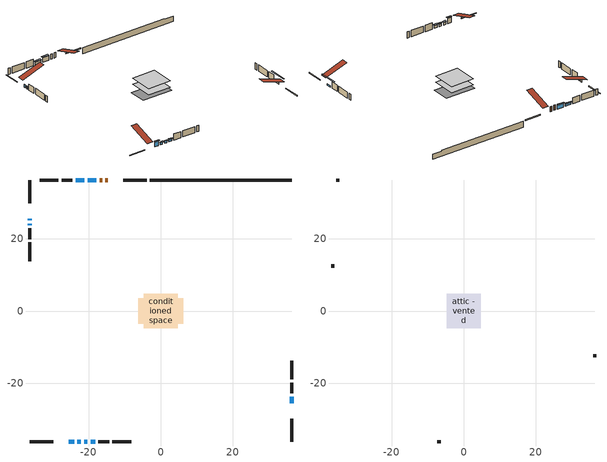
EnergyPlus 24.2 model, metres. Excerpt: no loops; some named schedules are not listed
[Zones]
conditioned space
 floor adiabatic (AdiabaticFloorConstruction): -4.72,-4.72 -4.72,4.72 4.72,4.72 4.72,-4.72 z1.16
 floor foundation (Slab1 construction): -6.26,-3.55 -6.26,3.55 6.26,3.55 6.26,-3.55 z-1.1
 wall outside (RimJoist1 construction): -3.91,36.28 -10.39,36.28 / -36.28,-36.28 -29.8,-36.28 / -36.28,36.28 -36.28,29.8 / 36.28,-36.28 36.28,-29.8 z1.16:1.46
 wall outside (AdiabaticWallConstruction 1): -14.66,36.28 -15.31,36.28 / -16.24,36.28 -16.89,36.28 z1.16:3.19
 wall outside (AdiabaticWallConstruction): -36.28,25.52 -36.28,25.13 / -36.28,24.21 -36.28,23.81 z1.16:2.38; 36.28,-25.52 36.28,-23.74 z1.16:1.75; -17.81,36.28 -20.25,36.28 z1.16:2.89; -21.18,36.28 -23.57,36.28 / -19.38,-36.28 -18.19,-36.28 z1.16:2.23; -25.52,-36.28 -24,-36.28 z1.16:3.24; -23.07,-36.28 -22.15,-36.28 z1.16:2.18; -21.23,-36.28 -20.31,-36.28 z1.16:2.08
 wall outside (Wall1 construction): -24.5,36.28 -27.45,36.28 / -17.26,-36.28 -14.31,-36.28 / -36.28,22.89 -36.28,19.93 / 36.28,-22.81 36.28,-19.86 z1.16:3.6
 wall outside (Wall2 construction): -28.38,36.28 -33.56,36.28 / -13.38,-36.28 -8.2,-36.28 / -36.28,19 -36.28,13.83 / 36.28,-18.93 36.28,-13.75 z1.16:3.6
 wall foundation (FoundationWall1 construction): -2.98,36.28,-1.1 -2.98,36.28,1.16 32.35,36.28,1.16 32.35,36.28,0.89 36.28,36.28,0.89 36.28,36.28,-1.1
 window (WindowConstruction 6): -36.28,25.52 -36.28,25.13 z1.16:2.38
 window (WindowConstruction 8): 36.28,-25.52 36.28,-23.74 z1.16:1.75
 window (WindowConstruction 7): -36.28,24.2 -36.28,23.82 z1.16:2.38
 window (WindowConstruction): -17.81,36.28 -20.25,36.28 z1.16:2.89
 window (WindowConstruction 1): -21.18,36.28 -23.57,36.28 z1.16:2.23
 window (WindowConstruction 2): -25.52,-36.28 -24,-36.28 z1.16:3.24
 window (WindowConstruction 3): -23.07,-36.28 -22.16,-36.28 z1.16:2.17
 window (WindowConstruction 4): -21.23,-36.28 -20.31,-36.28 z1.16:2.07
 window (WindowConstruction 5): -19.38,-36.28 -18.19,-36.28 z1.16:2.23
 door (Door): -14.66,36.28 -15.31,36.28 z1.16:3.19
 door (Door 1): -16.24,36.28 -16.88,36.28 z1.16:3.19
 ceiling adiabatic (AdiabaticFloorConstruction): 4.72,-4.72 4.72,4.72 -4.72,4.72 -4.72,-4.72 z1.16
attic - vented
 floor to conditioned space (Floor1 construction Reversed): -4.72,-4.72 -4.72,4.72 4.72,4.72 4.72,-4.72 z3.6
 wall outside (Wall3 construction): -34.49,36.28 -35.35,36.28 / -7.27,-36.28 -6.41,-36.28 / -36.28,12.9 -36.28,12.04 / 36.28,-12.82 36.28,-11.96 z1.16:3.6
 roof outside (Roof1 construction): -13.74,36.28,3.6 -13.74,27.09,6.66 -11.32,27.09,6.66 -11.32,36.28,3.6; -26.45,-36.28,3.6 -26.45,-27.09,6.66 -28.87,-27.09,6.66 -28.87,-36.28,3.6; -36.28,26.45,3.6 -27.09,26.45,6.66 -27.09,28.87,6.66 -36.28,28.87,3.6; 36.28,-26.45,3.6 27.09,-26.45,6.66 27.09,-28.87,6.66 36.28,-28.87,3.6
shading: 36.28,-21.1 36.28,-28.16 36.69,-28.16 36.69,-21.1 z4.38; -20.44,36.28 -17.62,36.28 -17.62,36.86 -20.44,36.86 z3.08; -23.76,36.28 -20.99,36.28 -20.99,36.86 -23.76,36.86 z2.42; -23.81,-36.28 -25.71,-36.28 -25.71,-36.86 -23.81,-36.86 z3.43; -21.97,-36.28 -23.26,-36.28 -23.26,-36.86 -21.97,-36.86 z2.36; -20.12,-36.28 -21.42,-36.28 -21.42,-36.86 -20.12,-36.86 z2.26; -18,-36.28 -19.57,-36.28 -19.57,-36.86 -18,-36.86 z2.42
[Building]
Building 1: Terrain=Suburbs
[Site:Location]
Quebec Intl AP_QC: Latitude {deg}=46.8; Longitude {deg}=-71.38; Time Zone {hr}=-5; Elevation {m}=74; Keep Site Location Information=Yes
[Site:GroundTemperature:Shallow]
0.0108218, -2.24938, -2.43038, -1.3578, 2.94801, 7.23376, 10.9493, 13.303, 13.5029, 11.5886, 7.96783, 3.81355
[Site:WaterMainsTemperature]
Calculation Method=Schedule; Temperature Schedule=mains temperature schedule
[Material] Roughness=Rough; Thermal Absorptance=0.9
Name | Thickness {m} | Conductivity {W/m-K} | Density {kg/m3} | Specific Heat {J/kg-K} | Solar Absorptance | Visible Absorptance
asphalt or fiberglass shingles | 0.00635 | 0.162714 | 1121.4 | 1465.45 | 0.4 | 0.4
ceiling loosefill ins | 0.254 | 0.0480833 | 16.02 | 1046.75 | 0.7 | 0.7
ceiling stud and cavity | 0.1397 | 0.225388 | 65.682 | 1177.47 | 0.7 | 0.7
concrete 4.0 in. | 0.1016 | 1.803125 | 2242.8 | 837.4 | 0.7 | 0.7
concrete 8.0 in. | 0.2032 | 1.803125 | 2242.8 | 837.4 | 0.7 | 0.7
door material | 0.04445 | 0.188738 | 512.64 | 1214.23 | 0.7 | 0.7
door material 1 | 0.04445 | 0.0451087 | 512.64 | 1214.23 | 0.7 | 0.7
exterior vertical ins | 0.0374308 | 0.029427 | 32.04 | 1214.23 | 0.7 | 0.7
floor covering | 0.0127 | 0.0433444 | 54.468 | 1339.84 | 0.6 | 0.6
floor rigid ins; wall rigid ins | 0.512978 | 0.029427 | 32.04 | 1214.23 | 0.7 | 0.7
floor stud and cavity | 0.1397 | 1.75129 | 37.0049 | 1207.88 | 0.7 | 0.7
furniture material conditioned space 1 | 0.1524 | 0.115458 | 640.8 | 1214.23 | 0.6 | 0.6
gypsum board | 0.0127 | 0.160291 | 801 | 837.4 | 0.6 | 0.6
gypsum board 1 | 0.0127 | 0.160291 | 801 | 837.4 | 0.7 | 0.7
osb sheathing 0.5 in. | 0.0127 | 0.115458 | 512.64 | 1214.23 | 0.7 | 0.7
osb sheathing 0.75 in. | 0.01905 | 0.115458 | 512.64 | 1214.23 | 0.7 | 0.7
osb sheathing 2.0 in. | 0.0508 | 0.115458 | 512.64 | 1214.23 | 0.7 | 0.7
rim joist stud and cavity | 0.0508 | 0.0529766 | 125.044 | 1163.47 | 0.6 | 0.6
wall stud and cavity | 0.1397 | 0.0775545 | 139.0536 | 1170.24 | 0.7 | 0.7
wall stud and cavity 1 | 0.1397 | 0.0893451 | 139.0536 | 1170.24 | 0.7 | 0.7
wall stud and cavity 2 | 0.0889 | 6.1454 | 50.32683 | 1063.81 | 0.6 | 0.6
wall stud and cavity 3 | 0.0889 | 0.380278 | 52.3479 | 1209.89 | 0.7 | 0.7
wall stud and cavity 4 | 0.0889 | 0.391764 | 83.0341 | 1211.67 | 0.7 | 0.7
wood siding | 0.0254 | 0.102417 | 544.68 | 1172.36 | 0.4 | 0.4
wood siding 1 | 0.00254 | 0.102417 | 544.68 | 1172.36 | 0.4 | 0.4
wood siding 2; wood siding 3; wood siding 4 | 0.0254 | 0.102417 | 544.68 | 1172.36 | 0.7 | 0.7
[WindowMaterial:SimpleGlazingSystem]
Name | U-Factor {W/m2-K} | Solar Heat Gain Coefficient
WindowMaterial | 2.73907 | 0.7
WindowMaterial 1 | 2.80039 | 0.66
WindowMaterial 2 | 2.983789 | 0.58
WindowMaterial 3 | 2.8214 | 0.64
WindowMaterial 4 | 2.82935 | 0.64
WindowMaterial 5 | 2.992306 | 0.59
WindowMaterial 6 | 2.983789 | 0.6
[Construction]
AdiabaticFloorConstruction: floor stud and cavity, floor rigid ins, osb sheathing 0.75 in., floor covering
AdiabaticWallConstruction: wood siding 3, wall rigid ins, wall stud and cavity 3, gypsum board
AdiabaticWallConstruction 1: wood siding 4, wall rigid ins, wall stud and cavity 3, gypsum board
Door: door material
Door 1: door material 1
Floor1 construction Reversed: gypsum board, ceiling stud and cavity, ceiling loosefill ins
FoundationWall1 construction: concrete 8.0 in., gypsum board 1
furniture construction conditioned space 1: furniture material conditioned space 1
PartitionWallConstruction: gypsum board, wall stud and cavity 4, gypsum board
RimJoist1 construction: wood siding 2, osb sheathing 2.0 in., rim joist stud and cavity
Roof1 construction: asphalt or fiberglass shingles
Slab1 construction: concrete 4.0 in.
Wall1 construction: wood siding, osb sheathing 0.5 in., wall stud and cavity, gypsum board
Wall2 construction: wood siding, osb sheathing 0.5 in., wall stud and cavity 1, gypsum board
Wall3 construction: wood siding 1, wall stud and cavity 2
WindowConstruction: WindowMaterial
WindowConstruction 1; WindowConstruction 5: WindowMaterial 1
WindowConstruction 2: WindowMaterial 2
WindowConstruction 3: WindowMaterial 3
WindowConstruction 4: WindowMaterial 4
WindowConstruction 6; WindowConstruction 7: WindowMaterial 5
WindowConstruction 8: WindowMaterial 6
[Zone] Multiplier=1; Part of Total Floor Area=Yes
Name | Volume {m3}
attic - vented | 44.2223
conditioned space | 435.8
[Space]
Name | Zone | Volume {m3}
attic - vented 1 | attic - vented | 44.2223
conditioned space 1 | conditioned space | 435.8
[ZoneInfiltration:EffectiveLeakageArea]
infil attic - vented 1: Zone or Space=attic - vented 1; Schedule=Always On Discrete; Effective Air Leakage Area {cm2}=3284.68; Stack Coefficient=0.000382503; Wind Coefficient=1.32141e-05
[ZoneMixing]
whole house fan mix: Zone or Space=attic - vented; Schedule=Always On Continuous; Design Flow Rate Calculation Method=Flow/Zone; Design Flow Rate {m3/s}=0; Source Zone or Space=conditioned space
[SurfaceProperty:ExposedFoundationPerimeter]
Slab1: Exposed Perimeter Calculation Method=TotalExposedPerimeter; Total Exposed Perimeter {m}=39.259
[InternalMass] Zone or ZoneList=conditioned space; Space or SpaceList=conditioned space 1
Name | Construction | Surface Area {m2}
furniture mass conditioned space 1 | furniture construction conditioned space 1 | 71.2001
partition wall mass | PartitionWallConstruction | 178
[Lights]
interior lighting: Zone or ZoneList or Space or SpaceList=conditioned space 1; Schedule=interior lighting schedule; Design Level Calculation Method=LightingLevel; Lighting Level {W}=343.2; Return Air Fraction=0; Fraction Radiant=0.6; Fraction Visible=0.2; Fraction Replaceable=1
[People]
occupants: Zone or ZoneList or Space or SpaceList=conditioned space 1; Number of People Schedule=occupants schedule; Number of People Calculation Method=People; Number of People=3; Fraction Radiant=0.314171; Sensible Heat Fraction=0.56303; Activity Level Schedule=occupants activity schedule; Carbon Dioxide Generation Rate {m3/s-W}=0; Enable ASHRAE 55 Comfort Warnings=No; Mean Radiant Temperature Calculation Type=EnclosureAveraged
[ElectricEquipment] Zone or ZoneList or Space or SpaceList=conditioned space 1; Design Level Calculation Method=EquipmentLevel
Name | Schedule | Design Level {W} | Fraction Latent | Fraction Radiant | Fraction Lost
clothes dryer | clothes dryer schedule | 140.772 | 0.015 | 0.081 | 0.85
clothes washer | clothes washer schedule | 32.1985 | 0.03 | 0.162 | 0.7
cooking range | cooking range schedule | 215.147 | 0.08 | 0.432 | 0.2
dishwasher | dishwasher schedule | 66.8632 | 0.3 | 0.18 | 0.4
fridge | fridge schedule | 72.9452 | 0 | 0.6 | 0
mech vent bath fan 0 | mech vent bath fan 0 schedule | 50.2 | 0 | 0 | 1
mech vent house fan | mech vent house fan schedule | 0 | 0 | 0 | 1
mech vent house fan cfis | mech vent house fan cfis schedule | 0 | 0 | 0 | 0
mech vent range fan 0 | mech vent range fan 0 schedule | 57 | 0 | 0 | 1
misc plug loads | misc plug loads schedule | 494.7 | 0.045 | 0.513 | 0.1
whole house fan | Always On Discrete | 0 | 0 | 0 | 1
[OtherEquipment] Zone or ZoneList or Space or SpaceList=conditioned space 1; Design Level Calculation Method=EquipmentLevel
Name | Fuel Type | Schedule | Design Level {W} | Fraction Latent | Fraction Radiant | Fraction Lost
clothes dryer 1 | Electricity | clothes dryer schedule | 0 | 0.015 | 0.081 | 0.85
cooking range 1 | Electricity | cooking range schedule | 0 | 0.08 | 0.432 | 0.2
general water use latent | None | general water use schedule | 62.594 | 1 | 0 | 0
general water use sensible | None | general water use schedule | -61.6891 | 0 | 0.6 | 0
mech vent house fan latent load | None | Always On Discrete | 0 | 1 | 0 | 0
mech vent house fan sensible load | None | Always On Discrete | 0 | 0 | 0 | 0
water heater energy adjustment1 | Electricity | Always On Discrete | 0.01 | 0 | 0 | 1
[ZoneInfiltration:DesignFlowRate] Zone or ZoneList or Space or SpaceList=conditioned space 1; Schedule=Always On Discrete; Design Flow Rate Calculation Method=Flow/Zone; Design Flow Rate {m3/s}=0
infil flow; natural vent flow; whole house fan flow
[AvailabilityManager:Scheduled]
furnace airloop Availability Manager: Schedule=Always On Discrete
[Foundation:Kiva]
Foundation Kiva 1: Initial Indoor Air Temperature {C}=18; Wall Height Above Grade {m}=1.16001; Wall Depth Below Slab {m}=0.2032; Custom Block Material Name 1=exterior vertical ins; Custom Block Depth 1 {m}=2.26; Custom Block X Position 1 {m}=0.2159; Custom Block Z Position 1 {m}=0
[Foundation:Kiva:Settings]
Soil Conductivity {W/m-K}=0.849921; Soil Density {kg/m3}=1842.3; Soil Specific Heat {J/kg-K}=418.7; Ground Solar Absorptivity=0.9; Ground Thermal Absorptivity=0.9; Ground Surface Roughness {m}=0.03; Far-Field Width {m}=40; Deep-Ground Boundary Condition=ZeroFlux; Deep-Ground Depth {m}=40; Minimum Cell Dimension {m}=0.2; Maximum Cell Growth Coefficient=3; Simulation Timestep=Timestep
[Exterior:Lights]
exterior lighting: Schedule=exterior lighting schedule; Design Level {W}=75.6
[EnergyManagementSystem:GlobalVariable]
furnace_airloop_Fan_RTF
infil_program_Qfan
infil_program_Qinf
natural_vent_program_Qnv
natural_vent_program_Qwhf
[EnergyManagementSystem:Sensor]
Name | Output:Variable or Output:Meter Index Key | Output:Variable or Output:Meter
airflow_gain | infil flow | Infiltration Sensible Heat Gain Energy
airflow_gain_1 | natural vent flow | Infiltration Sensible Heat Gain Energy
airflow_gain_2 | whole house fan flow | Infiltration Sensible Heat Gain Energy
airflow_loss | infil flow | Infiltration Sensible Heat Loss Energy
airflow_loss_1 | natural vent flow | Infiltration Sensible Heat Loss Energy
airflow_loss_2 | whole house fan flow | Infiltration Sensible Heat Loss Energy
clg_load_cond |  | Cooling:EnergyTransfer:Zone:CONDITIONED SPACE
clg_sp_s; clg_sp_s_1 | cooling setpoint | Schedule Value
clothes_dryer_exhaust_0_sch_s | clothes dryer exhaust 0 schedule | Schedule Value
cool_season | cooling season schedule | Schedule Value
htg_load_cond |  | Heating:EnergyTransfer:Zone:CONDITIONED SPACE
htg_sp_s; htg_sp_s_1 | heating setpoint | Schedule Value
ig_ee_conv | clothes dryer | Electric Equipment Convective Heating Energy
ig_ee_conv_2 | cooking range | Electric Equipment Convective Heating Energy
ig_ee_conv_4 | fridge | Electric Equipment Convective Heating Energy
ig_ee_conv_5 | misc plug loads | Electric Equipment Convective Heating Energy
ig_ee_conv_6 | whole house fan | Electric Equipment Convective Heating Energy
ig_ee_rad | clothes dryer | Electric Equipment Radiant Heating Energy
ig_ee_rad_2 | cooking range | Electric Equipment Radiant Heating Energy
ig_ee_rad_4 | fridge | Electric Equipment Radiant Heating Energy
ig_ee_rad_5 | misc plug loads | Electric Equipment Radiant Heating Energy
ig_ee_rad_6 | whole house fan | Electric Equipment Radiant Heating Energy
ig_lgt_conv | interior lighting | Lights Convective Heating Energy
ig_lgt_rad | interior lighting | Lights Radiant Heating Energy
ig_lgt_vis | interior lighting | Lights Visible Radiation Heating Energy
ig_oe_conv | clothes dryer 1 | Other Equipment Convective Heating Energy
ig_oe_conv_1 | cooking range 1 | Other Equipment Convective Heating Energy
ig_oe_conv_2 | general water use latent | Other Equipment Convective Heating Energy
ig_oe_conv_3 | general water use sensible | Other Equipment Convective Heating Energy
ig_oe_conv_4 | water heater energy adjustment1 | Other Equipment Convective Heating Energy
ig_oe_rad | clothes dryer 1 | Other Equipment Radiant Heating Energy
ig_oe_rad_1 | cooking range 1 | Other Equipment Radiant Heating Energy
ig_oe_rad_2 | general water use latent | Other Equipment Radiant Heating Energy
ig_oe_rad_3 | general water use sensible | Other Equipment Radiant Heating Energy
ig_oe_rad_4 | water heater energy adjustment1 | Other Equipment Radiant Heating Energy
ig_ppl_conv | occupants | People Convective Heating Energy
ig_ppl_rad | occupants | People Radiant Heating Energy
im_conv | furniture mass conditioned space 1 | Surface Inside Face Convection Heat Gain Energy
im_conv_1 | partition wall mass | Surface Inside Face Convection Heat Gain Energy
im_ig | furniture mass conditioned space 1 | Surface Inside Face Internal Gains Radiation Heat Gain Energy
im_ig_1 | partition wall mass | Surface Inside Face Internal Gains Radiation Heat Gain Energy
im_lgt | furniture mass conditioned space 1 | Surface Inside Face Lights Radiation Heat Gain Energy
im_lgt_1 | partition wall mass | Surface Inside Face Lights Radiation Heat Gain Energy
im_sol | furniture mass conditioned space 1 | Surface Inside Face Solar Radiation Heat Gain Energy
im_sol_1 | partition wall mass | Surface Inside Face Solar Radiation Heat Gain Energy
im_surf | furniture mass conditioned space 1 | Surface Inside Face Net Surface Thermal Radiation Heat Gain Energy
im_surf_1 | partition wall mass | Surface Inside Face Net Surface Thermal Radiation Heat Gain Energy
mech_vent_bath_fan_0_sch_s | mech vent bath fan 0 schedule | Schedule Value
mech_vent_range_fan_0_sch_s | mech vent range fan 0 schedule | Schedule Value
mv_conv | mech vent bath fan 0 | Electric Equipment Convective Heating Energy
mv_conv_1 | mech vent house fan | Electric Equipment Convective Heating Energy
mv_conv_2 | mech vent house fan cfis | Electric Equipment Convective Heating Energy
mv_conv_3 | mech vent range fan 0 | Electric Equipment Convective Heating Energy
mv_conv_4 | mech vent house fan latent load | Other Equipment Convective Heating Energy
mv_conv_5 | mech vent house fan sensible load | Other Equipment Convective Heating Energy
mv_rad | mech vent bath fan 0 | Electric Equipment Radiant Heating Energy
mv_rad_1 | mech vent house fan | Electric Equipment Radiant Heating Energy
mv_rad_2 | mech vent house fan cfis | Electric Equipment Radiant Heating Energy
mv_rad_3 | mech vent range fan 0 | Electric Equipment Radiant Heating Energy
mv_rad_4 | mech vent house fan latent load | Other Equipment Radiant Heating Energy
mv_rad_5 | mech vent house fan sensible load | Other Equipment Radiant Heating Energy
natural_vent_s | natural vent schedule | Schedule Value
out_pb_s |  | Site Outdoor Air Barometric Pressure
out_wt_s |  | Site Outdoor Air Humidity Ratio
site_vw_s |  | Site Wind Speed
ss_back_out | Window1 | Surface Window Shortwave from Zone Back Out Window Heat Transfer Rate
ss_back_out_1 | Window10 | Surface Window Shortwave from Zone Back Out Window Heat Transfer Rate
ss_back_out_2 | Window2 | Surface Window Shortwave from Zone Back Out Window Heat Transfer Rate
ss_back_out_3 | Window3 | Surface Window Shortwave from Zone Back Out Window Heat Transfer Rate
ss_back_out_4 | Window4 | Surface Window Shortwave from Zone Back Out Window Heat Transfer Rate
ss_back_out_5 | Window6 | Surface Window Shortwave from Zone Back Out Window Heat Transfer Rate
ss_back_out_6 | Window7 | Surface Window Shortwave from Zone Back Out Window Heat Transfer Rate
ss_back_out_7 | Window8 | Surface Window Shortwave from Zone Back Out Window Heat Transfer Rate
ss_back_out_8 | Window9 | Surface Window Shortwave from Zone Back Out Window Heat Transfer Rate
ss_conv | Door1 | Surface Inside Face Convection Heat Gain Energy
ss_conv_1 | Door2 | Surface Inside Face Convection Heat Gain Energy
ss_conv_10 | Window9 | Surface Inside Face Convection Heat Gain Energy
ss_conv_2 | Window1 | Surface Inside Face Convection Heat Gain Energy
ss_conv_3 | Window10 | Surface Inside Face Convection Heat Gain Energy
ss_conv_4 | Window2 | Surface Inside Face Convection Heat Gain Energy
ss_conv_5 | Window3 | Surface Inside Face Convection Heat Gain Energy
ss_conv_6 | Window4 | Surface Inside Face Convection Heat Gain Energy
ss_conv_7 | Window6 | Surface Inside Face Convection Heat Gain Energy
ss_conv_8 | Window7 | Surface Inside Face Convection Heat Gain Energy
ss_conv_9 | Window8 | Surface Inside Face Convection Heat Gain Energy
ss_ig | Door1 | Surface Inside Face Internal Gains Radiation Heat Gain Energy
ss_ig_1 | Door2 | Surface Inside Face Internal Gains Radiation Heat Gain Energy
ss_ig_10 | Window9 | Surface Inside Face Internal Gains Radiation Heat Gain Energy
ss_ig_2 | Window1 | Surface Inside Face Internal Gains Radiation Heat Gain Energy
ss_ig_3 | Window10 | Surface Inside Face Internal Gains Radiation Heat Gain Energy
ss_ig_4 | Window2 | Surface Inside Face Internal Gains Radiation Heat Gain Energy
ss_ig_5 | Window3 | Surface Inside Face Internal Gains Radiation Heat Gain Energy
ss_ig_6 | Window4 | Surface Inside Face Internal Gains Radiation Heat Gain Energy
ss_ig_7 | Window6 | Surface Inside Face Internal Gains Radiation Heat Gain Energy
ss_ig_8 | Window7 | Surface Inside Face Internal Gains Radiation Heat Gain Energy
ss_ig_9 | Window8 | Surface Inside Face Internal Gains Radiation Heat Gain Energy
ss_lgt | Door1 | Surface Inside Face Lights Radiation Heat Gain Energy
ss_lgt_1 | Door2 | Surface Inside Face Lights Radiation Heat Gain Energy
ss_sol | Door1 | Surface Inside Face Solar Radiation Heat Gain Energy
ss_sol_1 | Door2 | Surface Inside Face Solar Radiation Heat Gain Energy
ss_surf | Door1 | Surface Inside Face Net Surface Thermal Radiation Heat Gain Energy
ss_surf_1 | Door2 | Surface Inside Face Net Surface Thermal Radiation Heat Gain Energy
ss_surf_10 | Window9 | Surface Inside Face Net Surface Thermal Radiation Heat Gain Energy
ss_surf_2 | Window1 | Surface Inside Face Net Surface Thermal Radiation Heat Gain Energy
ss_surf_3 | Window10 | Surface Inside Face Net Surface Thermal Radiation Heat Gain Energy
ss_surf_4 | Window2 | Surface Inside Face Net Surface Thermal Radiation Heat Gain Energy
ss_surf_5 | Window3 | Surface Inside Face Net Surface Thermal Radiation Heat Gain Energy
ss_surf_6 | Window4 | Surface Inside Face Net Surface Thermal Radiation Heat Gain Energy
ss_surf_7 | Window6 | Surface Inside Face Net Surface Thermal Radiation Heat Gain Energy
ss_surf_8 | Window7 | Surface Inside Face Net Surface Thermal Radiation Heat Gain Energy
ss_surf_9 | Window8 | Surface Inside Face Net Surface Thermal Radiation Heat Gain Energy
ss_trans_in | Window1 | Surface Window Transmitted Solar Radiation Rate
ss_trans_in_1 | Window10 | Surface Window Transmitted Solar Radiation Rate
ss_trans_in_2 | Window2 | Surface Window Transmitted Solar Radiation Rate
ss_trans_in_3 | Window3 | Surface Window Transmitted Solar Radiation Rate
ss_trans_in_4 | Window4 | Surface Window Transmitted Solar Radiation Rate
ss_trans_in_5 | Window6 | Surface Window Transmitted Solar Radiation Rate
ss_trans_in_6 | Window7 | Surface Window Transmitted Solar Radiation Rate
ss_trans_in_7 | Window8 | Surface Window Transmitted Solar Radiation Rate
ss_trans_in_8 | Window9 | Surface Window Transmitted Solar Radiation Rate
ss_trans_out | Window1 | Surface Inside Face Initial Transmitted Diffuse Transmitted Out Window Solar Radiation Rate
ss_trans_out_1 | Window10 | Surface Inside Face Initial Transmitted Diffuse Transmitted Out Window Solar Radiation Rate
ss_trans_out_2 | Window2 | Surface Inside Face Initial Transmitted Diffuse Transmitted Out Window Solar Radiation Rate
ss_trans_out_3 | Window3 | Surface Inside Face Initial Transmitted Diffuse Transmitted Out Window Solar Radiation Rate
ss_trans_out_4 | Window4 | Surface Inside Face Initial Transmitted Diffuse Transmitted Out Window Solar Radiation Rate
ss_trans_out_5 | Window6 | Surface Inside Face Initial Transmitted Diffuse Transmitted Out Window Solar Radiation Rate
ss_trans_out_6 | Window7 | Surface Inside Face Initial Transmitted Diffuse Transmitted Out Window Solar Radiation Rate
ss_trans_out_7 | Window8 | Surface Inside Face Initial Transmitted Diffuse Transmitted Out Window Solar Radiation Rate
ss_trans_out_8 | Window9 | Surface Inside Face Initial Transmitted Diffuse Transmitted Out Window Solar Radiation Rate
s_conv | Floor1 | Surface Inside Face Convection Heat Gain Energy
s_conv_1 | FoundationWall1 | Surface Inside Face Convection Heat Gain Energy
s_conv_10 | Wall1:180 | Surface Inside Face Convection Heat Gain Energy
s_conv_11 | Wall1:270 | Surface Inside Face Convection Heat Gain Energy
s_conv_12 | Wall1:90 | Surface Inside Face Convection Heat Gain Energy
s_conv_13 | Wall2:0 | Surface Inside Face Convection Heat Gain Energy
s_conv_14 | Wall2:180 | Surface Inside Face Convection Heat Gain Energy
s_conv_15 | Wall2:270 | Surface Inside Face Convection Heat Gain Energy
s_conv_16 | Wall2:90 | Surface Inside Face Convection Heat Gain Energy
s_conv_2 | inferred conditioned ceiling | Surface Inside Face Convection Heat Gain Energy
s_conv_3 | inferred conditioned floor | Surface Inside Face Convection Heat Gain Energy
s_conv_4 | RimJoist1:0 | Surface Inside Face Convection Heat Gain Energy
s_conv_5 | RimJoist1:180 | Surface Inside Face Convection Heat Gain Energy
s_conv_6 | RimJoist1:270 | Surface Inside Face Convection Heat Gain Energy
s_conv_7 | RimJoist1:90 | Surface Inside Face Convection Heat Gain Energy
s_conv_8 | Slab1 | Surface Inside Face Convection Heat Gain Energy
s_conv_9 | Wall1:0 | Surface Inside Face Convection Heat Gain Energy
s_ig | Floor1 | Surface Inside Face Internal Gains Radiation Heat Gain Energy
s_ig_1 | FoundationWall1 | Surface Inside Face Internal Gains Radiation Heat Gain Energy
s_ig_10 | Wall1:180 | Surface Inside Face Internal Gains Radiation Heat Gain Energy
s_ig_11 | Wall1:270 | Surface Inside Face Internal Gains Radiation Heat Gain Energy
s_ig_12 | Wall1:90 | Surface Inside Face Internal Gains Radiation Heat Gain Energy
s_ig_13 | Wall2:0 | Surface Inside Face Internal Gains Radiation Heat Gain Energy
s_ig_14 | Wall2:180 | Surface Inside Face Internal Gains Radiation Heat Gain Energy
s_ig_15 | Wall2:270 | Surface Inside Face Internal Gains Radiation Heat Gain Energy
s_ig_16 | Wall2:90 | Surface Inside Face Internal Gains Radiation Heat Gain Energy
s_ig_2 | inferred conditioned ceiling | Surface Inside Face Internal Gains Radiation Heat Gain Energy
s_ig_3 | inferred conditioned floor | Surface Inside Face Internal Gains Radiation Heat Gain Energy
s_ig_4 | RimJoist1:0 | Surface Inside Face Internal Gains Radiation Heat Gain Energy
s_ig_5 | RimJoist1:180 | Surface Inside Face Internal Gains Radiation Heat Gain Energy
s_ig_6 | RimJoist1:270 | Surface Inside Face Internal Gains Radiation Heat Gain Energy
s_ig_7 | RimJoist1:90 | Surface Inside Face Internal Gains Radiation Heat Gain Energy
s_ig_8 | Slab1 | Surface Inside Face Internal Gains Radiation Heat Gain Energy
s_ig_9 | Wall1:0 | Surface Inside Face Internal Gains Radiation Heat Gain Energy
s_lgt | Floor1 | Surface Inside Face Lights Radiation Heat Gain Energy
s_lgt_1 | FoundationWall1 | Surface Inside Face Lights Radiation Heat Gain Energy
s_lgt_10 | Wall1:180 | Surface Inside Face Lights Radiation Heat Gain Energy
s_lgt_11 | Wall1:270 | Surface Inside Face Lights Radiation Heat Gain Energy
s_lgt_12 | Wall1:90 | Surface Inside Face Lights Radiation Heat Gain Energy
